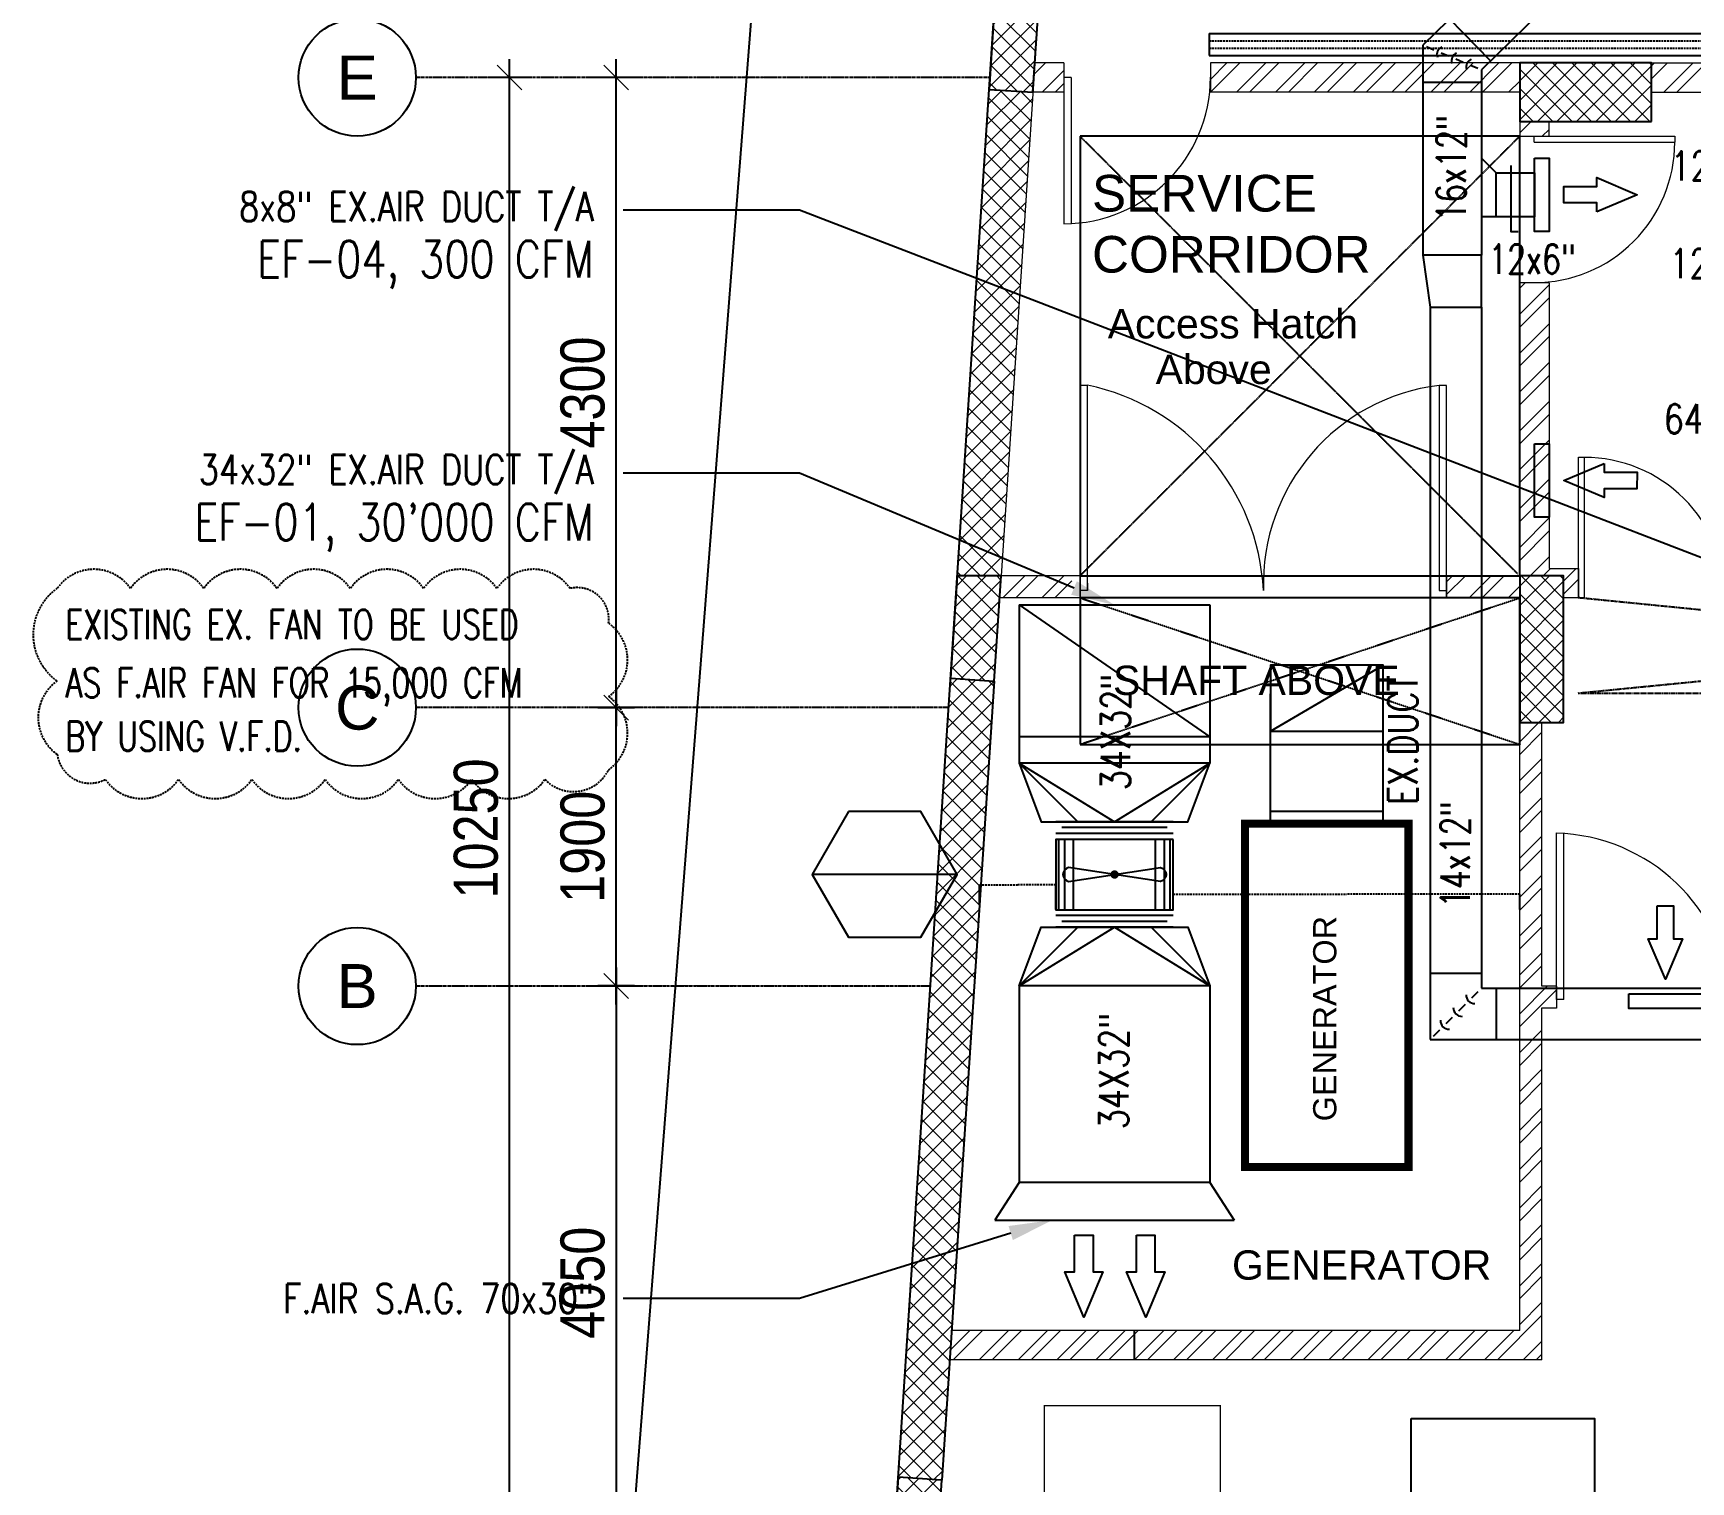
# Model space of a CAD drawing. Header units: inches. Extents: x 1152707 to 1351947, y 326920 to 480291.
# Drawn here: x 1180027 to 1191338, y 343526 to 353412 of the extents above; entities that cross this region are included whole.
import ezdxf
from ezdxf.enums import TextEntityAlignment as Align

# ---------------------------------------------------------------- set-up
doc = ezdxf.new("R2010")
doc.units = ezdxf.units.IN
doc.header["$MEASUREMENT"] = 0
for name, pattern in [('CENTER', [50.8, 31.75, -6.35, 6.35, -6.35]), ('DASHED', [19.05, 12.7, -6.35]), ('DOT2', [3.175, 0, -3.175]), ('HIDDEN', [9.525, 6.35, -3.175])]:
    doc.linetypes.add(name, pattern=pattern)
for name, color, linetype, lineweight in [('A-BLOCK', 43, 'Continuous', 13), ('A-DOOR', 10, 'Continuous', 15), ('A-HATCH CONCRETE', 254, 'Continuous', 5), ('wall hatch', 252, 'Continuous', 0)]:
    doc.layers.add(name, color=color, linetype=linetype, lineweight=lineweight)
for name, color, linetype in [('AC-Deffusers', 3, 'Continuous'), ('AC-Equipment', 2, 'Continuous'), ('AC-Return DUCT', 40, 'Continuous'), ('AC-Supply  DUCT', 30, 'Continuous'), ('AC-TEXT', 3, 'Continuous'), ('AC-TXT', 3, 'Continuous'), ('Axis', 9, 'CENTER'), ('dim-axis', 15, 'Continuous'), ('dim2', 7, 'Continuous'), ('FFNEW', 252, 'Continuous'), ('LGT ELEC', 252, 'Continuous'), ('P-PIPE-DRA', 40, 'Continuous'), ('S-COL', 210, 'Continuous'), ('S-WALL', 1, 'Continuous'), ('SHAFT', 7, 'Continuous'), ('TAXT', 3, 'Continuous'), ('TEXT', 181, 'Continuous'), ('VP', 8, 'Continuous'), ('WS-PIPE-EQP', 6, 'Continuous')]:
    doc.layers.add(name, color=color, linetype=linetype)
doc.styles.add('1', font='romans.shx', dxfattribs={"width": 0.8, "height": 0.125})
doc.styles.add('AC_Duct', font='romans.shx', dxfattribs={"width": 0.8, "height": 0.2})
doc.styles.add('AC_Equipment', font='romans.shx', dxfattribs={"width": 0.75, "height": 0.3})
doc.styles.add('ARIAL', font='ARIALN.TTF')
doc.styles.get("Standard").update_dxf_attribs({"font": 'arial.ttf'})
doc.styles.add('style1', font='arial.ttf')
doc.dimstyles.new('DIM-100', dxfattribs={"dimscale": 150, "dimtxt": 2, "dimasz": 1, "dimexe": 0.75, "dimexo": 1, "dimgap": 0.5, "dimtad": 1, "dimdec": 0, "dimzin": 11, "dimdsep": 46, "dimtxsty": 'ARIAL', "dimblk": 'R', "dimcen": 2.5, "dimdle": 1, "dimclrd": 256, "dimclre": 256, "dimclrt": 256, "dimazin": 0, "dimtfac": 1, "dimtdec": 0, "dimtix": 1, "dimtmove": 2, "dimatfit": 3, "dimldrblk": 'R', "dimtolj": 1, "dimtzin": 3, "dimlwd": -1, "dimlwe": 13, "dimarcsym": 0})
pattern_1 = [(45, (1178477.5, -15519.7), (-132.58252, 132.58252), []), (45, (1178565.88, -15519.7), (-132.58252, 132.58252), [])]
pattern_2 = [(45, (1178477.49, -15519.69), (-66.29126, 66.29126), []), (135, (1178477.49, -15519.69), (-66.29126, -66.29126), [])]

# ---------------------------------------------------------------- blocks, each defined once
blk = doc.blocks.new('R')
for p, q in [((0, -1.05), (0, 1.05)), ((-1.05, 0), (1.05, 0))]:
    blk.add_line(p, q)
at = {"color": 4, "lineweight": 13}
blk.add_line((-0.707, -0.707), (0.707, 0.707), dxfattribs=at)
blk = doc.blocks.new('*D112')
at = {"layer": 'Defpoints', "color": 0, "transparency": 16777216}
for p in [(1416228, 571709), (1416228, 571709), (1416262, 569809)]:
    blk.add_point(p, dxfattribs=at)
at = {"layer": 'dim-axis', "color": 251, "linetype": 'DOT2', "lineweight": 13, "transparency": 16777216}
for p, q in [((1416078, 571709), (1416115, 571709)), ((1416112, 569809), (1416115, 569809))]:
    blk.add_line(p, q, dxfattribs=at)
at = {"layer": 'dim-axis', "color": 251, "transparency": 16777216}
blk.add_line((1416228, 569929), (1416228, 571589), dxfattribs=at)
at = {"layer": 'dim-axis', "color": 251, "transparency": 16777216, "xscale": 120, "yscale": 120, "zscale": 120}
for p, rotation in [((1416228, 571709), 90), ((1416228, 569809), 270)]:
    blk.add_blockref('R', p, dxfattribs=dict(at, rotation=rotation))
at = {"layer": 'dim-axis', "color": 251, "transparency": 16777216, "insert": (1416000, 570759), "char_height": 300, "attachment_point": 5, "rotation": 90, "style": 'ARIAL'}
blk.add_mtext('\\A1;1900', dxfattribs=at)
blk = doc.blocks.new('*D119')
at = {"layer": 'Defpoints', "color": 0, "transparency": 16777216}
for p in [(1416228, 576009), (1417426, 576009), (1417426, 571709)]:
    blk.add_point(p, dxfattribs=at)
at = {"layer": 'dim-axis', "color": 251, "linetype": 'DOT2', "lineweight": 13, "transparency": 16777216}
for p, q in [((1417276, 576009), (1416115, 576009)), ((1417276, 571709), (1416115, 571709))]:
    blk.add_line(p, q, dxfattribs=at)
at = {"layer": 'dim-axis', "color": 251, "transparency": 16777216}
blk.add_line((1416228, 571829), (1416228, 575889), dxfattribs=at)
at = {"layer": 'dim-axis', "color": 251, "transparency": 16777216, "xscale": 120, "yscale": 120, "zscale": 120}
for p, rotation in [((1416228, 576009), 90), ((1416228, 571709), 270)]:
    blk.add_blockref('R', p, dxfattribs=dict(at, rotation=rotation))
at = {"layer": 'dim-axis', "color": 251, "transparency": 16777216, "insert": (1416000, 573859), "char_height": 300, "attachment_point": 5, "rotation": 90, "style": 'ARIAL'}
blk.add_mtext('\\A1;4300', dxfattribs=at)
blk = doc.blocks.new('*D124')
at = {"layer": 'Defpoints', "color": 0, "transparency": 16777216}
for p in [(1417876, 569809), (1416228, 565759), (1417876, 565759)]:
    blk.add_point(p, dxfattribs=at)
at = {"layer": 'dim-axis', "color": 251, "linetype": 'DOT2', "lineweight": 13, "transparency": 16777216}
for p, q in [((1417726, 569809), (1416115, 569809)), ((1417726, 565759), (1416115, 565759))]:
    blk.add_line(p, q, dxfattribs=at)
at = {"layer": 'dim-axis', "color": 251, "transparency": 16777216}
blk.add_line((1416228, 569689), (1416228, 565879), dxfattribs=at)
at = {"layer": 'dim-axis', "color": 251, "transparency": 16777216, "xscale": 120, "yscale": 120, "zscale": 120}
for p, rotation in [((1416228, 569809), 90), ((1416228, 565759), 270)]:
    blk.add_blockref('R', p, dxfattribs=dict(at, rotation=rotation))
at = {"layer": 'dim-axis', "color": 251, "transparency": 16777216, "insert": (1416000, 567784), "char_height": 300, "attachment_point": 5, "rotation": 90, "style": 'ARIAL'}
blk.add_mtext('\\A1;4050', dxfattribs=at)
blk = doc.blocks.new('*D132')
at = {"layer": 'Defpoints', "color": 0, "transparency": 16777216}
for p in [(1415500, 576009), (1415500, 576009), (1415500, 565759)]:
    blk.add_point(p, dxfattribs=at)
at = {"layer": 'dim-axis', "color": 251, "linetype": 'DOT2', "lineweight": 13, "transparency": 16777216}
for p, q in [((1415350, 576009), (1415388, 576009)), ((1415350, 565759), (1415388, 565759))]:
    blk.add_line(p, q, dxfattribs=at)
at = {"layer": 'dim-axis', "color": 251, "transparency": 16777216}
blk.add_line((1415500, 565879), (1415500, 575889), dxfattribs=at)
at = {"layer": 'dim-axis', "color": 251, "transparency": 16777216, "xscale": 120, "yscale": 120, "zscale": 120}
for p, rotation in [((1415500, 576009), 90), ((1415500, 565759), 270)]:
    blk.add_blockref('R', p, dxfattribs=dict(at, rotation=rotation))
at = {"layer": 'dim-axis', "color": 251, "transparency": 16777216, "insert": (1415272, 570884), "char_height": 300, "attachment_point": 5, "rotation": 90, "style": 'ARIAL'}
blk.add_mtext('\\A1;10250', dxfattribs=at)
blk = doc.blocks.new('*D107')
at = {"layer": 'Defpoints', "color": 0, "transparency": 16777216}
for p in [(1418810, 597585), (1420642, 597441), (1417901, 562459)]:
    blk.add_point(p, dxfattribs=at)
at = {"layer": 'dim-axis', "color": 251, "linetype": 'DOT2', "lineweight": 13, "transparency": 16777216}
for p, q in [((1420492, 597453), (1418698, 597594)), ((1417752, 562470), (1415957, 562611))]:
    blk.add_line(p, q, dxfattribs=at)
at = {"layer": 'dim-axis', "color": 251, "transparency": 16777216}
blk.add_line((1416079, 562722), (1418801, 597465), dxfattribs=at)
at = {"layer": 'dim-axis', "color": 251, "transparency": 16777216, "xscale": 120, "yscale": 120, "zscale": 120}
for p, rotation in [((1418810, 597585), 85.52071850426807), ((1416070, 562602), 265.5207185042681)]:
    blk.add_blockref('R', p, dxfattribs=dict(at, rotation=rotation))
at = {"layer": 'dim-axis', "color": 251, "transparency": 16777216, "insert": (1417212, 580111), "char_height": 300, "attachment_point": 5, "rotation": 85.5207, "style": 'ARIAL'}
blk.add_mtext('\\A1;35090', dxfattribs=at)
blk = doc.blocks.new('SWDFHGTRD')
at = {"layer": 'A-HATCH CONCRETE'}
h = blk.add_hatch(dxfattribs=at)
h.set_pattern_fill('ANSI37', color=254, scale=750)
h.set_pattern_definition(pattern_2)
h.paths.add_polyline_path([(1186549, 406437), (1186848, 406417), (1186881, 406916), (1186582, 406936)])
h = blk.add_hatch(dxfattribs=at)
h.set_pattern_fill('ANSI37', color=254, scale=750)
h.set_pattern_definition(pattern_2)
h.paths.add_polyline_path([(1191070, 406217), (1191070, 406617), (1190171, 406617), (1190171, 406217)])
h = blk.add_hatch(dxfattribs=at)
h.set_pattern_fill('ANSI37', color=254, scale=750)
h.set_pattern_definition(pattern_2)
h.paths.add_polyline_path([(1186286, 402419), (1186585, 402399), (1186632, 403117), (1186331, 403117)])
h = blk.add_hatch(dxfattribs=at)
h.set_pattern_fill('ANSI37', color=254, scale=750)
h.set_pattern_definition(pattern_2)
h.paths.add_polyline_path([(1190171, 402117), (1190470, 402117), (1190470, 403117), (1190171, 403117)])
h = blk.add_hatch(dxfattribs=at)
h.set_pattern_fill('ANSI37', color=254, scale=750)
h.set_pattern_definition(pattern_2)
h.paths.add_polyline_path([(1185883, 396267), (1186183, 396267), (1186228, 396946), (1185928, 396966)])
at = {"layer": 'wall hatch'}
h = blk.add_hatch(dxfattribs=at)
h.set_pattern_fill('ANSI32', color=254, scale=500)
h.set_pattern_definition(pattern_1)
h.paths.add_polyline_path([(1190170, 406617), (1188060, 406617), (1188060, 406417), (1190170, 406417)])
h.paths.add_polyline_path([(1187060, 406617), (1186861, 406617), (1186850, 406457), (1186800, 406456), (1186798, 406417), (1187060, 406417)])
at = {"layer": 'wall hatch', "ltscale": 500}
h = blk.add_hatch(dxfattribs=at)
h.set_pattern_fill('ANSI32', color=254, scale=500)
h.set_pattern_definition(pattern_1)
h.paths.add_polyline_path([(1196123, 406417), (1196123, 406617), (1191070, 406617), (1191070, 406417)])
h = blk.add_hatch(dxfattribs=at)
h.set_pattern_fill('ANSI32', color=254, scale=500)
h.set_pattern_definition(pattern_1)
h.paths.add_polyline_path([(1190171, 405117), (1190170, 403117), (1190371, 403117), (1190371, 405117)])
h.paths.add_polyline_path([(1190171, 406217), (1190171, 406117), (1190371, 406117), (1190371, 406217)])
h = blk.add_hatch(dxfattribs=at)
h.set_pattern_fill('ANSI32', color=254, scale=500)
h.set_pattern_definition(pattern_1)
h.paths.add_polyline_path([(1191570, 403167), (1191570, 402967), (1197121, 402967), (1197121, 403167)])
h.paths.add_polyline_path([(1190470, 403167), (1190571, 403167), (1190571, 402967), (1190470, 402967)])
h.paths.add_polyline_path([(1190371, 403167), (1190469, 403167), (1190469, 403117), (1190371, 403117)])
h = blk.add_hatch(dxfattribs=at)
h.set_pattern_fill('ANSI32', color=254, scale=500)
h.set_pattern_definition(pattern_1)
h.paths.add_polyline_path([(1187114, 402967), (1187114, 403117), (1186632, 403117), (1186622, 402967)])
h = blk.add_hatch(dxfattribs=at)
h.set_pattern_fill('ANSI32', color=254, scale=500)
h.set_pattern_definition(pattern_1)
h.paths.add_polyline_path([(1189671, 402967), (1190170, 402967), (1190170, 403117), (1189671, 403117)])
h = blk.add_hatch(dxfattribs=at)
h.set_pattern_fill('ANSI32', color=254, scale=500)
h.set_pattern_definition([(45, (1178477.47, -15519.72), (-132.58252, 132.58252), []), (45, (1178565.86, -15519.72), (-132.58252, 132.58252), [])])
h.paths.add_polyline_path([(1186294, 397967), (1186281, 397767), (1190320, 397767), (1190320, 400167), (1190421, 400167), (1190421, 400317), (1190321, 400317), (1190320, 402117), (1190170, 402117), (1190170, 397967)])
at = {"layer": 'A-BLOCK', "color": 254, "ltscale": 100}
for p, q in [((1187492, 416241), (1186632, 403117)), ((1187060, 406617), (1186861, 406617)), ((1187060, 406617), (1186861, 406617)), ((1187060, 406617), (1187060, 406417)), ((1187060, 406617), (1187060, 406417)), ((1188060, 406617), (1188060, 406417)), ((1188060, 406617), (1188060, 406417)), ((1190170, 406617), (1188060, 406617)), ((1190170, 406617), (1188060, 406617)), ((1190170, 406617), (1190935, 406617)), ((1190170, 406617), (1197420, 406617)), ((1190171, 406217), (1190171, 406617)), ((1187060, 406417), (1186848, 406417)), ((1190170, 406417), (1188060, 406417)), ((1190170, 406417), (1188060, 406417)), ((1191070, 406417), (1196120, 406418)), ((1190270, 406117), (1191229, 406117)), ((1190270, 406076), (1190270, 406117)), ((1191229, 406117), (1191229, 406076)), ((1190270, 406076), (1191229, 406076)), ((1190371, 405117), (1190171, 405117)), ((1190171, 403117), (1190171, 405117)), ((1190571, 403926), (1190613, 403926)), ((1190571, 402967), (1190571, 403926)), ((1190613, 402967), (1190613, 403926)), ((1187171, 403117), (1186632, 403117)), ((1187171, 403117), (1187171, 402967)), ((1187171, 402967), (1187171, 403117)), ((1190170, 403117), (1189671, 403117)), ((1189671, 403117), (1189671, 402967)), ((1189671, 402967), (1189671, 403117)), ((1187171, 402967), (1186622, 402967)), ((1190170, 402967), (1189671, 402967)), ((1190613, 402967), (1190571, 402967)), ((1190171, 397967), (1190171, 402117)), ((1190321, 400317), (1190321, 402117)), ((1190421, 400317), (1190321, 400317)), ((1190421, 400317), (1190421, 400167)), ((1190421, 400167), (1190320, 400167)), ((1190321, 397767), (1190321, 400167)), ((1190171, 397967), (1186294, 397967)), ((1190321, 397767), (1186281, 397767))]:
    blk.add_line(p, q, dxfattribs=at)
for points in [[(1190171, 406217), (1190171, 406117), (1190371, 406117), (1190371, 406217)], [(1190371, 405117), (1190371, 403167), (1190571, 403167), (1190571, 402967), (1190470, 402967)]]:
    blk.add_lwpolyline(points, dxfattribs=at)
for centre, start, end in [((1190270, 406076), 269.9978, 360), ((1190613, 402967), 359.9978, 90)]:
    blk.add_arc(centre, 958, start, end, dxfattribs=at)
at = {"layer": 'A-DOOR', "color": 254}
for p, q in [((1187060, 406520), (1187060, 405520)), ((1187060, 406520), (1187060, 405520)), ((1187110, 406517), (1187060, 406517)), ((1187110, 406517), (1187110, 405520)), ((1187221, 403017), (1187171, 403017)), ((1189621, 403017), (1189671, 403017)), ((1190421, 400225), (1190421, 401363)), ((1190471, 400225), (1190471, 401363)), ((1190471, 400225), (1190421, 400225))]:
    blk.add_line(p, q, dxfattribs=at)
for points in [[(1187221, 403067), (1187221, 403017), (1187221, 404417), (1187171, 404417), (1187171, 403017)], [(1189671, 403067), (1189671, 403017), (1189671, 404417), (1189621, 404417), (1189621, 403017)]]:
    blk.add_lwpolyline(points, dxfattribs=at)
for centre, radius, start, end in [((1187060, 406520), 1000, 270, 0), ((1186916, 402942), 1507, 2.8899, 78.3242), ((1189786, 403062), 1365, 96.928, 181.8578), ((1190387, 400124), 1237, 4.6791, 88.4526)]:
    blk.add_arc(centre, radius, start, end, dxfattribs=at)
at = {"layer": 'A-HATCH CONCRETE', "color": 254, "linetype": 'Continuous'}
for p, q in [((1186570, 406760), (1186570, 406761)), ((1186873, 406798), (1186873, 406799)), ((1186570, 406751), (1186569, 406752)), ((1186863, 406656), (1186864, 406657)), ((1186868, 406718), (1186867, 406718)), ((1186560, 406618), (1186561, 406619)), ((1186561, 406627), (1186561, 406627)), ((1186860, 406593), (1186859, 406594)), ((1186532, 406193), (1186763, 406423)), ((1186542, 406334), (1186638, 406431)), ((1186551, 406476), (1186552, 406477)), ((1186553, 406502), (1186553, 406503)), ((1186835, 406221), (1186623, 406432)), ((1186843, 406345), (1186765, 406423)), ((1186852, 406469), (1186851, 406470)), ((1186854, 406514), (1186855, 406515)), ((1186523, 406051), (1186845, 406372)), ((1186827, 406096), (1186545, 406378)), ((1186514, 405909), (1186835, 406231)), ((1186819, 405972), (1186536, 406254)), ((1186504, 405767), (1186826, 406089)), ((1186810, 405847), (1186528, 406130)), ((1186802, 405723), (1186520, 406005)), ((1186495, 405625), (1186817, 405947)), ((1186794, 405599), (1186512, 405881)), ((1186486, 405483), (1186808, 405805)), ((1186786, 405474), (1186504, 405756)), ((1186477, 405341), (1186798, 405663)), ((1186778, 405350), (1186496, 405632)), ((1186467, 405199), (1186789, 405521)), ((1186770, 405225), (1186487, 405507)), ((1186458, 405058), (1186780, 405379)), ((1186761, 405101), (1186479, 405383)), ((1186449, 404916), (1186770, 405237)), ((1186753, 404976), (1186471, 405259)), ((1186439, 404774), (1186761, 405096)), ((1186745, 404852), (1186463, 405134)), ((1186430, 404632), (1186752, 404954)), ((1186737, 404728), (1186455, 405010)), ((1186729, 404603), (1186447, 404885)), ((1186421, 404490), (1186743, 404812)), ((1186721, 404479), (1186439, 404761)), ((1186411, 404348), (1186733, 404670)), ((1186713, 404354), (1186430, 404636)), ((1186402, 404206), (1186724, 404528)), ((1186704, 404230), (1186422, 404512)), ((1186393, 404064), (1186715, 404386)), ((1186696, 404105), (1186414, 404388)), ((1186384, 403923), (1186705, 404244)), ((1186688, 403981), (1186406, 404263)), ((1186374, 403781), (1186696, 404102)), ((1186680, 403857), (1186398, 404139)), ((1186365, 403639), (1186687, 403961)), ((1186672, 403732), (1186390, 404014)), ((1186356, 403497), (1186677, 403819)), ((1186664, 403608), (1186381, 403890)), ((1186655, 403483), (1186373, 403765)), ((1186346, 403355), (1186668, 403677)), ((1186647, 403359), (1186365, 403641)), ((1186337, 403213), (1186659, 403535)), ((1186639, 403234), (1186357, 403517)), ((1186624, 403117), (1186349, 403392)), ((1186374, 403117), (1186650, 403393)), ((1186491, 403117), (1186341, 403268)), ((1186506, 403117), (1186640, 403251)), ((1186358, 403117), (1186333, 403143)), ((1186328, 403071), (1186328, 403072)), ((1186631, 403109), (1186632, 403110)), ((1186632, 403109), (1186631, 403110)), ((1186319, 402929), (1186319, 402930)), ((1186325, 403018), (1186324, 403019)), ((1186622, 402967), (1186622, 402968)), ((1186623, 402985), (1186623, 402986)), ((1186317, 402894), (1186316, 402894)), ((1186612, 402825), (1186613, 402826)), ((1186615, 402860), (1186615, 402861)), ((1186309, 402769), (1186308, 402770)), ((1186309, 402788), (1186310, 402788)), ((1186603, 402684), (1186604, 402684)), ((1186607, 402736), (1186607, 402737)), ((1186300, 402646), (1186301, 402646)), ((1186301, 402645), (1186300, 402646)), ((1186599, 402612), (1186598, 402612)), ((1186291, 402504), (1186291, 402504)), ((1186292, 402521), (1186292, 402521)), ((1186591, 402487), (1186590, 402488)), ((1186594, 402542), (1186594, 402542)), ((1186263, 402078), (1186584, 402399)), ((1186272, 402220), (1186459, 402407)), ((1186281, 402362), (1186335, 402416)), ((1186566, 402115), (1186284, 402397)), ((1186574, 402239), (1186402, 402411)), ((1186582, 402363), (1186544, 402402)), ((1186584, 402400), (1186585, 402401)), ((1186253, 401936), (1186575, 402258)), ((1186558, 401990), (1186275, 402272)), ((1186549, 401866), (1186267, 402148)), ((1186244, 401794), (1186566, 402116)), ((1186541, 401741), (1186259, 402023)), ((1186235, 401652), (1186557, 401974)), ((1186533, 401617), (1186251, 401899)), ((1186226, 401511), (1186547, 401832)), ((1186216, 401369), (1186538, 401690)), ((1186525, 401492), (1186243, 401775)), ((1186517, 401368), (1186235, 401650)), ((1186207, 401227), (1186529, 401549)), ((1186509, 401244), (1186227, 401526)), ((1186198, 401085), (1186519, 401407)), ((1186501, 401119), (1186218, 401401)), ((1186188, 400943), (1186510, 401265)), ((1186492, 400995), (1186210, 401277)), ((1186179, 400801), (1186501, 401123)), ((1186484, 400870), (1186202, 401152)), ((1186476, 400746), (1186194, 401028)), ((1186170, 400659), (1186491, 400981)), ((1186468, 400621), (1186186, 400904)), ((1186160, 400517), (1186482, 400839)), ((1186460, 400497), (1186178, 400779)), ((1186151, 400376), (1186473, 400697)), ((1186452, 400373), (1186169, 400655)), ((1186142, 400234), (1186464, 400555)), ((1186443, 400248), (1186161, 400530)), ((1186133, 400092), (1186454, 400414)), ((1186435, 400124), (1186153, 400406)), ((1186123, 399950), (1186445, 400272)), ((1186427, 399999), (1186145, 400281)), ((1186114, 399808), (1186436, 400130)), ((1186419, 399875), (1186137, 400157)), ((1186105, 399666), (1186426, 399988)), ((1186411, 399750), (1186129, 400033)), ((1186403, 399626), (1186121, 399908)), ((1186095, 399524), (1186417, 399846)), ((1186395, 399501), (1186112, 399784)), ((1186086, 399382), (1186408, 399704)), ((1186386, 399377), (1186104, 399659)), ((1186077, 399241), (1186399, 399562)), ((1186378, 399253), (1186096, 399535)), ((1186068, 399099), (1186389, 399420)), ((1186370, 399128), (1186088, 399410)), ((1186058, 398957), (1186380, 399279)), ((1186362, 399004), (1186080, 399286)), ((1186049, 398815), (1186371, 399137)), ((1186354, 398879), (1186072, 399162)), ((1186040, 398673), (1186361, 398995)), ((1186346, 398755), (1186063, 399037)), ((1186030, 398531), (1186352, 398853)), ((1186337, 398630), (1186055, 398913)), ((1186329, 398506), (1186047, 398788)), ((1186021, 398389), (1186343, 398711)), ((1186321, 398382), (1186039, 398664)), ((1186012, 398247), (1186333, 398569)), ((1186313, 398257), (1186031, 398539)), ((1186002, 398106), (1186324, 398427)), ((1186305, 398133), (1186023, 398415)), ((1185993, 397964), (1186315, 398285)), ((1186297, 398008), (1186015, 398290)), ((1186289, 397884), (1186006, 398166)), ((1185984, 397822), (1186306, 398143)), ((1185975, 397680), (1186296, 398002)), ((1186280, 397759), (1185998, 398042)), ((1185965, 397538), (1186287, 397860)), ((1186272, 397635), (1185990, 397917)), ((1185956, 397396), (1186278, 397718)), ((1186264, 397511), (1185982, 397793)), ((1186256, 397386), (1185974, 397668)), ((1185947, 397254), (1186268, 397576)), ((1186248, 397262), (1185966, 397544)), ((1185937, 397112), (1186259, 397434)), ((1186240, 397137), (1185957, 397419)), ((1185928, 396970), (1186250, 397292)), ((1186231, 397013), (1185949, 397295)), ((1186161, 396951), (1185941, 397171)), ((1186048, 396958), (1186240, 397150)), ((1186019, 396960), (1185933, 397046)), ((1186173, 396950), (1186231, 397008))]:
    blk.add_line(p, q, dxfattribs=at)
at = {"layer": 'P-PIPE-DRA', "color": 254, "ltscale": 0.1}
blk.add_lwpolyline([(1189430, 397367), (1190680, 397367), (1190680, 395217), (1189430, 395217)], close=True, dxfattribs=at)
at = {"layer": 'S-COL', "color": 254, "linetype": 'ByBlock'}
blk.add_lwpolyline([(1186549, 406437), (1186848, 406417), (1186881, 406916), (1186582, 406936)], close=True, dxfattribs=at)
at = {"layer": 'S-COL', "color": 254}
for points in [[(1191070, 406217), (1191070, 406617), (1190171, 406617), (1190171, 406217)], [(1186286, 402419), (1186585, 402399), (1186632, 403117), (1186331, 403117)], [(1190171, 402117), (1190470, 402117), (1190470, 403117), (1190171, 403117)], [(1185883, 396267), (1186183, 396267), (1186228, 396946), (1185928, 396966)]]:
    blk.add_lwpolyline(points, close=True, dxfattribs=at)
at = {"layer": 'S-WALL', "color": 254}
for points in [[(1187961, 427993), (1187961, 427993), (1185666, 392967), (1235796, 392967), (1237587, 420910), (1223622, 422903)], [(1186584, 402399), (1186227, 396946)]]:
    blk.add_lwpolyline(points, dxfattribs=at)
at = {"layer": 'SHAFT', "color": 254, "linetype": 'HIDDEN', "ltscale": 0.5}
for p, q in [((1187170, 403117), (1190170, 406117)), ((1187170, 406117), (1190155, 403132)), ((1187170, 401967), (1190171, 402967)), ((1187170, 402967), (1190171, 401967))]:
    blk.add_line(p, q, dxfattribs=at)
at = {"layer": 'SHAFT', "color": 254, "linetype": 'HIDDEN'}
for p, q in [((1197120, 402317), (1190570, 402967)), ((1190570, 402317), (1197121, 402961)), ((1190570, 402317), (1197120, 402317))]:
    blk.add_line(p, q, dxfattribs=at)
at = {"layer": 'SHAFT', "color": 254, "linetype": 'HIDDEN', "ltscale": 0.5}
for points in [[(1187170, 403117), (1190171, 403117), (1190170, 406117), (1187170, 406117)], [(1190171, 401967), (1190171, 402967), (1187170, 402967), (1187170, 401967)]]:
    blk.add_lwpolyline(points, close=True, dxfattribs=at)
at = {"layer": 'VP', "color": 254, "ltscale": 100}
blk.add_line((1187539, 397967), (1187539, 397767), dxfattribs=at)
at = {"layer": 'WS-PIPE-EQP', "color": 254, "linetype": 'DASHED', "ltscale": 20, "const_width": 10}
blk.add_lwpolyline([(1186927, 396154), (1188127, 396154), (1188127, 397454), (1186927, 397454)], close=True, dxfattribs=at)
at = {"layer": 'TAXT', "color": 254, "ltscale": 100, "style": 'style1'}
for s, p in [('Access Hatch', (1187359, 404737)), ('Above', (1187686, 404426)), ('SHAFT ABOVE', (1187395, 402304))]:
    blk.add_text(s, height=200, dxfattribs=at).set_placement(p)
at = {"layer": 'TEXT', "color": 254, "ltscale": 0.5, "insert": (1187252, 405853), "char_height": 250, "width": 4139.91, "attachment_point": 1, "style": 'style1'}
blk.add_mtext('SERVICE \\PCORRIDOR', dxfattribs=at)
blk = doc.blocks.new('Fan_inline2')
at = {"layer": 'AC-Equipment', "color": 252}
for p, q in [((-0.45, 0.5), (-0.45, -0.5)), ((-0.4, 0.45), (-0.4, -0.45)), ((-0.35, 0.5), (-0.35, -0.5)), ((0.3, 0.475), (-0.3, 0.475)), ((0.3, 0.425), (-0.3, 0.425)), ((0.35, 0.5), (0.35, -0.5)), ((0.4, 0.45), (0.4, -0.45)), ((0.45, 0.5), (0.45, -0.5)), ((0.3, 0.35), (-0.3, 0.35)), ((0.3, -0.35), (-0.3, -0.35)), ((0.3, -0.425), (-0.3, -0.425)), ((0.3, -0.475), (-0.3, -0.475))]:
    blk.add_line(p, q, dxfattribs=at)
blk.add_lwpolyline([(-0.3, 0.5), (-0.3, -0.5), (0.3, -0.5), (0.3, 0.5)], close=True, dxfattribs=at)
blk.add_lwpolyline([(-0.059, -0.392, 0.816987), (0.059, -0.392), (-0.059, 0.392, -0.816987), (0.059, 0.392)], format="xyb", close=True, dxfattribs=at)
at = {"layer": 'AC-Equipment', "color": 252, "const_width": 0.0355}
blk.add_lwpolyline([(0.018, 0, 1), (-0.018, 0, 1)], format="xyb", close=True, dxfattribs=at)
blk = doc.blocks.new('*U254')
at = {"color": 252, "linetype": 'Continuous', "ltscale": 0.02}
for p, q in [((-0.4, 0.65), (0, 0.25)), ((0, -0.25), (-0.4, -0.65))]:
    blk.add_line(p, q, dxfattribs=at)
blk.add_lwpolyline([(-0.4, 0.65), (-0.4, -0.65), (0, -0.5), (0, 0.5)], close=True, dxfattribs=at)
blk.add_lwpolyline([(-0.4, -0.65), (0, 0), (-0.4, 0.65)], dxfattribs=at)
blk = doc.blocks.new('A$C00FA4E35')
at = {"color": 252, "linetype": 'Continuous', "ltscale": 0.02}
for p, q in [((17058.976, 16541.733), (17109.463, 16520.505)), ((17158.976, 16499.687), (17209.463, 16478.459)), ((17258.976, 16457.64), (17309.463, 16436.412)), ((17358.976, 16415.594), (17409.463, 16394.366)), ((17434.219, 10215.871), (17084.219, 10215.871)), ((17368.381, 10050.033), (17412.558, 10094.21)), ((17534.219, 10115.871), (17534.219, 9765.871)), ((17280.881, 9962.533), (17325.058, 10006.71)), ((17193.381, 9875.033), (17237.558, 9919.21)), ((17105.881, 9787.533), (17150.058, 9831.71))]:
    blk.add_line(p, q, dxfattribs=at)
at = {"color": 252}
for p, q in [((17534.219, 15380.962), (17534.219, 15680.962)), ((14280.774, 12731.027), (15580.774, 11831.027)), ((14280.774, 12731.027), (14280.774, 11831.027)), ((14280.774, 12731.027), (15580.774, 12731.027)), ((15580.774, 12731.027), (15580.774, 11831.027)), ((15580.774, 11831.027), (14280.774, 11831.027))]:
    blk.add_line(p, q, dxfattribs=at)
at = {"color": 252, "linetype": 'Continuous', "ltscale": 100}
blk.add_line((13857.152, 10892.286), (12866.842, 10892.286), dxfattribs=at)
at = {"color": 252}
for points in [[(17434.219, 15780.962), (17534.219, 15680.962), (17796.623, 15680.962), (17796.623, 15380.962), (17434.219, 15380.962)], [(17634.112, 15730.962), (17634.112, 15280.962), (17684.112, 15280.962)]]:
    blk.add_lwpolyline(points, dxfattribs=at)
at = {"color": 252, "linetype": 'Continuous', "ltscale": 100}
for points in [[(17796.623, 15780.962), (17896.623, 15780.962), (17896.623, 15280.962), (17796.623, 15280.962)], [(17795.993, 13830.963), (17895.993, 13830.963), (17895.993, 13330.963), (17795.993, 13330.963)], [(13114.419, 11321.103), (12866.842, 10892.286), (13114.419, 10463.469), (13609.574, 10463.469), (13857.152, 10892.286), (13609.574, 11321.103)], [(18439.154, 10077.913), (18939.154, 10077.913), (18939.154, 9977.913), (18439.154, 9977.913)]]:
    blk.add_lwpolyline(points, close=True, dxfattribs=at)
for points in [[(18221.942, 15414.81), (18222.004, 15474.81), (17997.004, 15475.042), (17997.12, 15587.542), (18222.12, 15587.31), (18222.182, 15647.31), (18496.623, 15530.962), (18221.942, 15414.81)], [(18270.674, 13697.115), (18270.612, 13637.115), (18495.612, 13636.883), (18495.496, 13524.383), (18270.496, 13524.615), (18270.434, 13464.615), (17995.993, 13580.963), (18270.674, 13697.115)], [(18632.904, 10677.913), (18745.404, 10677.913), (18745.404, 10452.913), (18805.404, 10452.913), (18689.154, 10177.913), (18572.904, 10452.913), (18632.904, 10452.913), (18632.904, 10677.913)], [(14657.813, 8431.577), (14783.813, 8431.577), (14783.813, 8179.577), (14851.013, 8179.577), (14720.813, 7871.577), (14590.613, 8179.577), (14657.813, 8179.577), (14657.813, 8431.577)], [(15079.952, 8431.577), (15205.952, 8431.577), (15205.952, 8179.577), (15273.152, 8179.577), (15142.952, 7871.577), (15012.752, 8179.577), (15079.952, 8179.577), (15079.952, 8431.577)]]:
    blk.add_lwpolyline(points, dxfattribs=at)
at = {"color": 252, "linetype": 'Continuous', "ltscale": 0.02}
blk.add_lwpolyline([(17034.219, 15118.408), (17084.219, 14762.639), (17434.219, 14762.639), (17434.219, 15118.408)], dxfattribs=at)
for centre, radius, start, end in [((17183.717, 16489.284), 53.695, 112.195138, 202.195138), ((17283.717, 16447.238), 53.695, 112.195138, 202.195138), ((17383.717, 16405.192), 53.695, 112.195138, 202.195138), ((17390.03, 10071.682), 61.25, 180, 270), ((17302.53, 9984.182), 61.25, 180, 270), ((17215.03, 9896.682), 61.25, 180, 270)]:
    blk.add_arc(centre, radius, start, end, dxfattribs=at)
at = {"layer": 'AC-Deffusers', "color": 252, "linetype": 'Continuous'}
for p, q in [((15576.185, 16630.963), (15576.185, 16480.963)), ((15576.185, 16630.963), (21576.185, 16630.963)), ((15576.185, 16480.963), (21576.185, 16480.963))]:
    blk.add_line(p, q, dxfattribs=at)
at = {"layer": 'AC-Deffusers', "color": 252, "linetype": 'DASHED'}
for p, q in [((15576.185, 16580.963), (21576.185, 16580.963)), ((15576.185, 16530.963), (21576.185, 16530.963))]:
    blk.add_line(p, q, dxfattribs=at)
at = {"layer": 'AC-Return DUCT', "color": 252}
for p, q in [((15993.949, 11869.608), (16763.532, 12320.271)), ((15993.949, 11239.1), (15993.949, 12125.295)), ((16763.532, 11239.1), (16763.532, 12125.295)), ((14280.774, 11831.027), (14280.774, 11651.803)), ((15580.774, 11831.027), (15580.774, 11651.803)), ((15993.949, 11323.994), (16763.532, 11323.994)), ((14280.774, 10131.803), (14280.774, 8790.295)), ((15580.774, 10131.803), (15580.774, 8790.295)), ((14280.774, 8790.295), (14114.565, 8533.986)), ((15580.774, 8790.295), (14280.774, 8790.295)), ((15580.774, 8790.295), (15746.983, 8533.986)), ((14114.565, 8533.986), (15746.983, 8533.986))]:
    blk.add_line(p, q, dxfattribs=at)
at = {"layer": 'AC-Return DUCT', "color": 252, "linetype": 'Continuous'}
blk.add_line((15580.774, 11651.803), (14280.774, 11651.803), dxfattribs=at)
at = {"layer": 'AC-Return DUCT', "color": 252}
blk.add_lwpolyline([(15993.949, 11869.608), (16763.532, 11869.608), (16763.532, 12320.271), (15993.949, 12320.271)], close=True, dxfattribs=at)
at = {"layer": 'AC-Return DUCT', "color": 252, "const_width": 55}
blk.add_lwpolyline([(15821.272, 11239.1), (16936.208, 11239.1), (16936.208, 8894.864), (15821.272, 8894.864)], close=True, dxfattribs=at)
at = {"layer": 'AC-Supply  DUCT', "color": 252}
for p, q in [((17851.07, 17351.79), (17034.219, 16552.142)), ((18251.07, 17183.605), (17434.219, 16383.957)), ((17497.061, 16445.475), (17217.244, 16731.312)), ((17034.219, 16552.142), (17034.219, 15118.408)), ((17434.219, 16296.017), (17034.219, 16296.017)), ((17434.219, 16383.957), (17434.219, 15118.408)), ((17084.219, 14762.639), (17084.219, 9765.871)), ((17434.219, 14762.639), (17434.219, 10115.871)), ((17434.219, 10115.871), (21206.252, 10115.871)), ((17084.219, 9765.871), (21206.252, 9765.871))]:
    blk.add_line(p, q, dxfattribs=at)
at = {"layer": 'AC-Supply  DUCT', "color": 252, "linetype": 'Continuous'}
blk.add_line((17434.219, 15118.408), (17034.219, 15118.408), dxfattribs=at)
at = {"layer": 'AC-TEXT', "color": 252, "linetype": 'ByBlock', "lineweight": -2}
for p, q in [((12781.515, 15426.132), (11577.414, 15426.132)), ((12781.515, 13631.398), (11577.414, 13631.398)), ((12781.515, 7998.132), (11577.414, 7998.132))]:
    blk.add_line(p, q, dxfattribs=at)
for points in [[(20381.361, 12494.865), (12781.515, 15426.132)], [(14654.073, 12846.943), (12781.515, 13631.398)], [(14221.888, 8445.078), (12781.515, 7998.132)]]:
    blk.add_lwpolyline(points, dxfattribs=at)
at = {"layer": 'AC-TEXT', "color": 252}
for points in [[(14673.392, 12893.06), (14930.774, 12731.027), (14634.753, 12800.826)], [(14207.07, 8492.832), (14508.411, 8533.986), (14236.706, 8397.324)]]:
    blk.add_solid(points, dxfattribs=at)
at = {"layer": 'dim2', "color": 252}
for p, q in [((14009.074, 10686.05), (14009.074, 10821.9)), ((14530.774, 10651.865), (14530.774, 10821.9)), ((15330.774, 10651.865), (15330.774, 10756.767)), ((17695.645, 10651.865), (17695.645, 10756.767))]:
    blk.add_line(p, q, dxfattribs=at)
at = {"layer": 'dim2', "color": 252, "linetype": 'DASHED'}
for p, q in [((14009.254, 10821.72), (14269.461, 10821.72)), ((14530.594, 10821.72), (14270.387, 10821.72)), ((15330.954, 10756.587), (16512.674, 10756.587)), ((17695.465, 10756.587), (16513.744, 10756.587))]:
    blk.add_line(p, q, dxfattribs=at)
blk.add_lwpolyline([(7715.842, 12844.292, -0.52056705), (8215.842, 12844.292, -0.52056705), (8715.842, 12844.292, -0.52056705), (9215.842, 12844.292, -0.52056705), (9715.842, 12844.292, -0.52056705), (10215.842, 12844.292, -0.52056705), (10715.842, 12844.292, -0.52056705), (11215.842, 12844.292, -0.52056705), (11478.092, 12606.542, -0.52056705), (11478.092, 12106.542, -0.52056705), (11478.092, 11606.542, -0.52056705), (11044.172, 11540.462, -0.52056705), (10544.172, 11540.462, -0.52056705), (10044.172, 11540.462, -0.52056705), (9544.172, 11540.462, -0.52056705), (9044.172, 11540.462, -0.52056705), (8544.172, 11540.462, -0.52056705), (8044.172, 11540.462, -0.52056705), (7715.842, 11712.131, -0.52056705), (7715.842, 12212.131, -0.52056705)], format="xyb", close=True, dxfattribs=at)
for points in [[(14009.254, 10821.75), (14009.254, 10821.69), (14009.074, 10821.72)], [(14530.594, 10821.75), (14530.594, 10821.69), (14530.774, 10821.72)], [(15330.954, 10756.617), (15330.954, 10756.557), (15330.774, 10756.587)], [(17695.465, 10756.617), (17695.465, 10756.557), (17695.645, 10756.587)]]:
    blk.add_solid(points, dxfattribs=at)
at = {"layer": 'AC-Equipment', "color": 252, "xscale": 800.0000001862641, "yscale": 800.0000001862641, "zscale": 800.0000001862641, "rotation": 270}
blk.add_blockref('Fan_inline2', (14930.774, 10891.803), dxfattribs=at)
at = {"layer": 'AC-Return DUCT', "color": 252, "linetype": 'Continuous', "yscale": 1000.00000023283, "zscale": 1000.00000023283, "rotation": 270}
for p, xscale in [((14930.774, 11251.803), 1000.00000023283), ((14930.774, 10531.803), -1000.00000023283)]:
    blk.add_blockref('*U254', p, dxfattribs=dict(at, xscale=xscale))
at = {"color": 252, "linetype": 'Continuous', "ltscale": 100}
for tag, height, style, width, p in [('AHU', 288, 'AC_Equipment', 0.75, (56884.46, 22822.455)), ('B.03', 240, 'AC_Equipment', 0.7, (56884.46, 22467.255)), ('AHU', 288, 'AC_Equipment', 0.75, (63011.551, 19982.621)), ('150', 200, 'AC_Duct', 0.7, (54936.662, 19610.001)), ('200', 200, 'AC_Duct', 0.7, (62072.937, 19668.014)), ('B.01', 240, 'AC_Equipment', 0.7, (63011.551, 19627.421)), ('AHU', 288, 'AC_Equipment', 0.75, (24436.928, 17572.269)), ('B.04', 240, 'AC_Equipment', 0.7, (24436.928, 17217.069)), ('EF', 288, 'AC_Equipment', 0.75, (13361.997, 10940.286)), ('01', 240, 'AC_Equipment', 0.7, (13361.997, 10585.086)), ('AHU', 288, 'AC_Equipment', 0.75, (62113.318, 8777.511)), ('200', 200, 'AC_Duct', 0.7, (61069.801, 8536.962)), ('B.02', 240, 'AC_Equipment', 0.7, (62113.318, 8422.311)), ('MSU', 288, 'AC_Equipment', 0.75, (18640.373, 4334.348)), ('B.01', 240, 'AC_Equipment', 0.7, (18640.373, 3979.148))]:
    blk.add_attdef(tag, text='', height=height, dxfattribs=dict(at, style=style, width=width)).set_placement(p, align=Align.CENTER)
at = {"layer": 'AC-Return DUCT', "color": 252, "insert": (16285.748, 9207.445), "char_height": 158.4, "width": 3278.80481, "attachment_point": 1, "rotation": 90, "style": 'style1'}
blk.add_mtext('GENERATOR', dxfattribs=at)
at = {"layer": 'AC-TEXT', "color": 252, "char_height": 200, "attachment_point": 3, "style": 'AC_Duct'}
for s, insert in [('12x8" S.A.R.\\P250 CFM\\P12x8" R.A.R.', (20081.455, 15828.026)), ('8x8" EX.AIR DUCT T/A\\P{\\H1.25x;EF-04, 300 CFM}', (11377.414, 15549.942)), ('34x32" EX.AIR DUCT T/A\\P{\\H1.25x;EF-01, 30\'000 CFM}', (11377.414, 13755.207)), ('F.AIR S.A.G. 70x30"', (11377.414, 8098.132))]:
    blk.add_mtext(s, dxfattribs=dict(at, insert=insert))
at = {"layer": 'AC-TEXT', "color": 252, "insert": (20666.012, 14100.443), "char_height": 200, "width": 5856.62054, "attachment_point": 3, "style": 'AC_Duct'}
blk.add_mtext('64x22" F.A.D. F/A\\P{\\H1.25x;FAF-04,\\P30\'000 CFM}', dxfattribs=at)
at = {"layer": 'AC-TEXT', "color": 252, "lineweight": 18, "char_height": 160, "attachment_point": 1, "rotation": 90, "style": 'AC_Duct'}
for s, insert, width in [('{\\H1.25x;34X32"}', (14838.009, 11466.883), 3941.27695), ('{\\H1.25x;EX.DUCT}', (16797.514, 11366.823), 4349.19292), ('{\\H1.25x;34X32"}', (14824.739, 9153.626), 3877.19094)]:
    blk.add_mtext(s, dxfattribs=dict(at, insert=insert, width=width))
at = {"layer": 'AC-TXT', "color": 252, "style": '1', "width": 0.75}
for s, p in [('16x12" ', (17328.37, 15347.47, 0)), ('14x12" ', (17355.483, 10663.5, 0))]:
    blk.add_text(s, height=200, rotation=90, dxfattribs=at).set_placement(p)
for s, p in [('12x6" ', (17481.362, 14992.023, 0)), ('EXISTING EX. FAN TO BE USED ', (7772.69, 12498.89)), ('AS F.AIR FAN FOR 15,000 CFM', (7772.69, 12100.629)), ('BY USING V.F.D.', (7772.69, 11735.556))]:
    blk.add_text(s, height=200, dxfattribs=at).set_placement(p)
at = {"layer": 'dim2', "color": 252, "linetype": 'DASHED', "char_height": 0.18, "attachment_point": 5}
for s, insert in [('\\A1;521.70', (14269.924, 10821.72)), ('\\A1;2364.87', (16513.209, 10756.587))]:
    blk.add_mtext(s, dxfattribs=dict(at, insert=insert))
at = {"layer": 'TEXT', "color": 252, "ltscale": 0.5, "insert": (15732.073, 8326.779), "char_height": 200, "width": 4139.90506, "attachment_point": 1, "style": 'style1'}
blk.add_mtext('GENERATOR', dxfattribs=at)
blk = doc.blocks.new('SGSR')
at = {"layer": 'Axis', "color": 251, "ltscale": 0.5}
for p, q in [((1418777.1, 576008.6), (1414861.2, 576008.6)), ((1418495.3, 571708.6), (1414861.2, 571708.6)), ((1418370.8, 569808.6), (1414861.2, 569808.6))]:
    blk.add_line(p, q, dxfattribs=at)
at = {"layer": 'Axis', "color": 251, "linetype": 'Continuous'}
for centre in [(1414461.2, 576008.6), (1414461.2, 571708.6), (1414461.2, 569808.6)]:
    blk.add_circle(centre, 400, dxfattribs=at)
at = {"layer": 'S-WALL', "color": 251}
blk.add_lwpolyline([(1417889.2, 562458.6), (1468019.2, 562458.6), (1469810.8, 590401.2), (1420184.3, 597484.1)], close=True, dxfattribs=at)
at = {"layer": 'Axis', "color": 251, "linetype": 'Continuous', "style": 'style1'}
for s, p in [('E', (1414461.2, 576008.6)), ('C', (1414461.2, 571708.6)), ('B', (1414461.2, 569808.6))]:
    blk.add_text(s, height=300, dxfattribs=at).set_placement(p, align=Align.MIDDLE)
at = {"layer": 'dim-axis', "color": 251}
for p1, p2, distance, picture, middle in [((1417901.1, 562458.6), (1420641.6, 597441.4), 1837.1, '*D107', (1417212.3, 580111.3)), ((1415500.2, 565758.6), (1415500.2, 576008.6), 0, '*D132', (1415272, 570883.6))]:
    dim = blk.add_aligned_dim(p1=p1, p2=p2, distance=distance, dimstyle='DIM-100', override={"dimasz": 0.8, "dimclrd": 251, "dimclre": 251, "dimclrt": 251}, dxfattribs=at)
    dim.commit()
    dim.dimension.update_dxf_attribs({"geometry": picture, "text_midpoint": middle})
for base, p1, p2, picture, middle in [((1416227.7, 576008.6), (1417426.4, 571708.6), (1417426.4, 576008.6), '*D119', (1415999.6, 573858.6)), ((1416227.7, 571708.6), (1416261.9, 569808.6), (1416227.7, 571708.6), '*D112', (1415999.6, 570758.6)), ((1416227.7, 565758.6), (1417876.4, 569808.6), (1417876.4, 565758.6), '*D124', (1415999.6, 567783.6))]:
    dim = blk.add_linear_dim(base=base, p1=p1, p2=p2, angle=90, dimstyle='DIM-100', override={"dimasz": 0.8, "dimclrd": 251, "dimclre": 251, "dimclrt": 251}, dxfattribs=at)
    dim.commit()
    dim.dimension.update_dxf_attribs({"geometry": picture, "text_midpoint": middle})

msp = doc.modelspace()

# ---------------------------------------------------------------- block references
at = {"color": 252, "linetype": 'Continuous', "ltscale": 100}
msp.add_blockref('A$C00FA4E35', (1172475, 336779), dxfattribs=at)
at = {"layer": 'FFNEW', "color": 6, "linetype": 'Continuous'}
msp.add_blockref('SGSR', (-232223, -222899), dxfattribs=at)
at = {"layer": 'LGT ELEC', "color": 252, "linetype": 'Continuous'}
msp.add_blockref('SWDFHGTRD', (0, -53408), dxfattribs=at)

doc.saveas('drawing.dxf')
